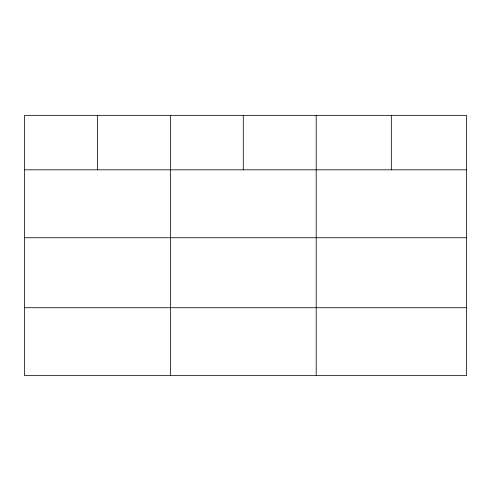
<?xml version="1.0" encoding="UTF-8"?>
<svg xmlns="http://www.w3.org/2000/svg" width="491" height="491" viewBox="0 0 491 491"><rect width="100%" height="100%" fill="white"/><g stroke="black" fill="none" stroke-linecap="round" stroke-linejoin="round"><path stroke-width="0.74" d="M466.45 237.742L466.45 115.354L24.55 115.354L24.55 375.646L466.45 375.646L466.45 237.742L24.55 237.742M24.55 169.818L466.45 169.818M24.55 307.722L466.45 307.722M391.327 115.354L391.327 169.818M316.204 115.354L316.204 375.646M243.29 115.354L243.29 169.818M170.377 115.354L170.377 375.646M97.464 115.354L97.464 169.818"/></g></svg>
